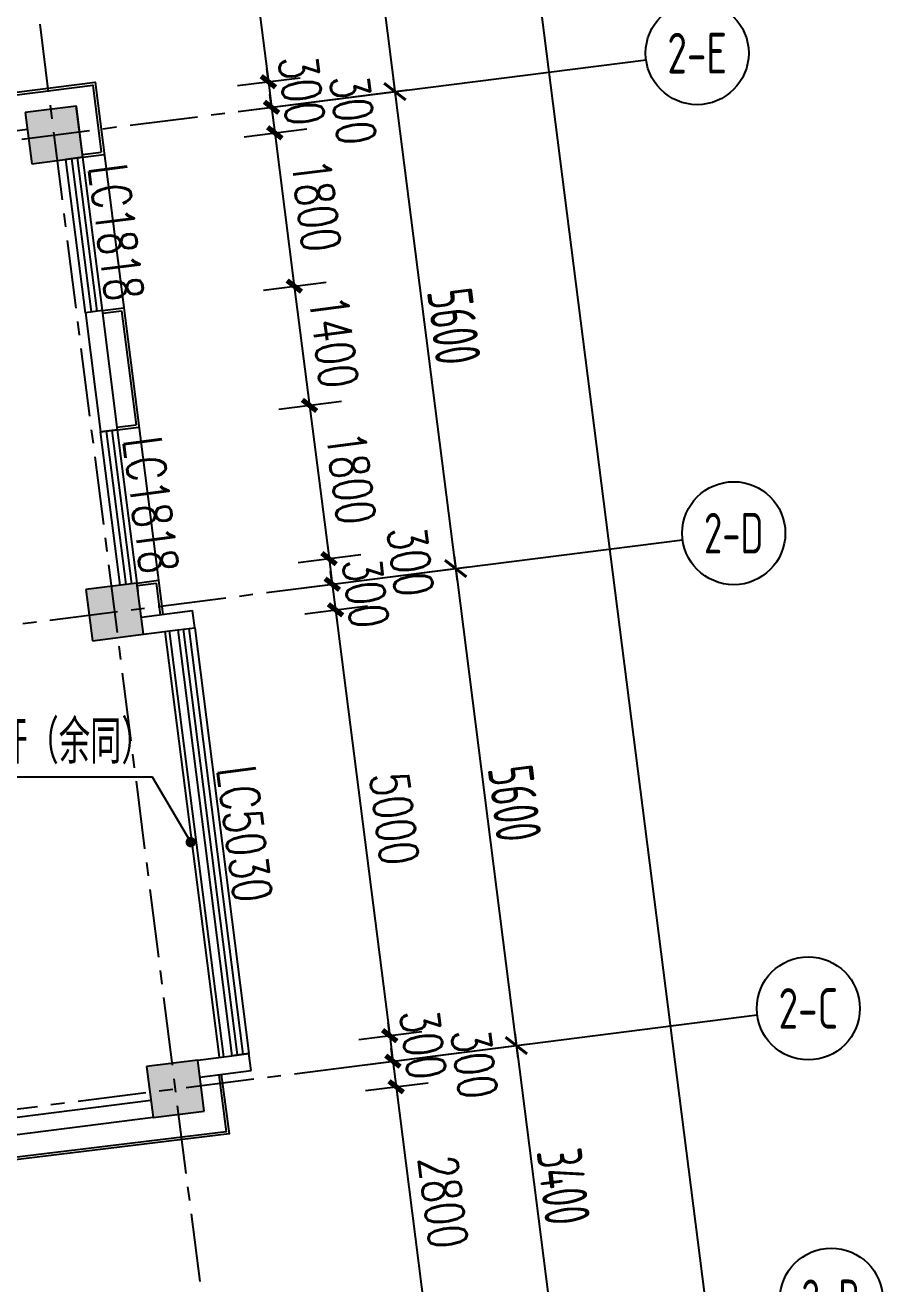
# Model space of a CAD drawing. Header units: millimetres. Extents: x -1048436 to -185795, y -983427 to 400387.
# Drawn here: x -682522 to -672538, y -323434 to -308774 of the extents above; entities that cross this region are included whole.
import ezdxf
from ezdxf.enums import TextEntityAlignment as Align

# ---------------------------------------------------------------- set-up
doc = ezdxf.new("R2010")
doc.units = ezdxf.units.MM
doc.header["$LTSCALE"] = 500
doc.linetypes.add('一层轴网$0$CENTER', pattern=[50.8, 31.75, -6.35, 6.35, -6.35])
for name, color, linetype in [('AXIS_TEXT', 7, 'Continuous'), ('COLUMN', 254, 'Continuous'), ('DIM_LEAD', 3, 'Continuous'), ('PUB_DIM', 3, 'Continuous'), ('PUB_HATCH', 8, 'Continuous'), ('PUB_TEXT', 7, 'Continuous'), ('WINDOW', 4, 'Continuous'), ('WINDOW_TEXT', 7, 'Continuous'), ('一层轴网$0$建-文字', 4, 'Continuous'), ('一层轴网$0$建-符号', 150, 'Continuous'), ('一层轴网$0$建-轴线', 1, '一层轴网$0$CENTER'), ('建-墙', 254, 'Continuous'), ('建-幕墙', 140, 'Continuous'), ('建-楼梯-扶手栏杆', 3, 'Continuous')]:
    doc.layers.add(name, color=color, linetype=linetype)
doc.styles.add('_TCH_DIM', font='SIMPLEX', dxfattribs={"bigfont": 'GBCBIG'})
doc.styles.add('_TCH_DIM_T3', font='SIMPLEX', dxfattribs={"width": 0.705882, "bigfont": 'GBCBIG'})
doc.styles.add('_TCH_WINDOW', font='SIMPLEX', dxfattribs={"height": 3.5, "bigfont": 'GBCBIG'})
doc.styles.add('COMPLEX', font='COMPLEX')
doc.styles.add('一层轴网$0$XD2008', font='xd-hzs.shx', dxfattribs={"width": 0.7, "bigfont": 'xd-hztxt.shx'})
doc.styles.add('一层轴网$0$XD2008_T3', font='xd-hzs.shx', dxfattribs={"width": 0.7, "bigfont": 'xd-hztxt.shx'})
doc.dimstyles.new('_TCH_ARCH&&150', dxfattribs={"dimtxt": 446.25, "dimasz": 150, "dimexe": 375, "dimexo": 450, "dimgap": 150, "dimtad": 1, "dimdec": 0, "dimzin": 0, "dimdsep": 46, "dimtxsty": '_TCH_DIM_T3', "dimblk": 'ARCHTICK', "dimcen": 0.09, "dimclrt": 7, "dimazin": 2, "dimtfac": 1, "dimtdec": 0, "dimtix": 1, "dimtmove": 2, "dimatfit": 3, "dimldrblk": 'ARCHTICK', "dimfxl": 1, "dimtolj": 1, "dimtzin": 0, "dimarcsym": 0})
doc.dimstyles.new('一层轴网$0$XD100&&150', dxfattribs={"dimtxt": 525, "dimasz": 225, "dimexe": 150, "dimexo": 150, "dimgap": 75, "dimtad": 1, "dimdec": 0, "dimdsep": 46, "dimtxsty": '一层轴网$0$XD2008_T3', "dimblk": '一层轴网$0$_ARCHTICK', "dimcen": 2.5, "dimdle": 150, "dimclrt": 7, "dimaunit": 1, "dimadec": 0, "dimazin": 0, "dimtfac": 1, "dimtdec": 0, "dimtix": 1, "dimtmove": 0, "dimatfit": 3, "dimfxl": 1, "dimtolj": 1, "dimtzin": 0, "dimarcsym": 0})

# ---------------------------------------------------------------- blocks, each defined once
blk = doc.blocks.new('_AXISO')
blk.add_circle((0, 0), 0.5)
at = {"layer": 'AXIS_TEXT', "style": 'COMPLEX', "width": 1.041667}
blk.add_attdef('A', text='', height=0.56, dxfattribs=at).set_placement((-0.25, -0.28), (0.25, -0.28), align=Align.FIT)
blk = doc.blocks.new('一层轴网$0$_ARCHTICK')
at = {"color": 0, "linetype": 'ByBlock', "const_width": 0.15}
blk.add_lwpolyline([(-0.5, -0.5), (0.5, 0.5)], dxfattribs=at)
blk = doc.blocks.new('*D2944')
at = {"layer": 'Defpoints', "color": 0, "transparency": 16777216}
for p in [(73229, 50230), (75145, 47046), (73657, 46857)]:
    blk.add_point(p, dxfattribs=at)
at = {"layer": '一层轴网$0$建-符号', "color": 0, "lineweight": -2, "transparency": 16777216}
for p, q in [((73377, 50248), (74865, 50438)), ((74697, 50568), (75164, 46897)), ((73806, 46876), (75294, 47065))]:
    blk.add_line(p, q, dxfattribs=at)
at = {"layer": '一层轴网$0$建-符号', "color": 0, "lineweight": -2, "transparency": 16777216, "xscale": 225, "yscale": 225, "zscale": 225}
for p, rotation in [((74716, 50419), 97.24752617045682), ((75145, 47046), 277.2475261704568)]:
    blk.add_blockref('一层轴网$0$_ARCHTICK', p, dxfattribs=dict(at, rotation=rotation))
at = {"layer": '一层轴网$0$建-符号', "color": 7, "transparency": 16777216, "insert": (75266, 48775), "char_height": 525, "attachment_point": 5, "rotation": 277.2475, "style": '一层轴网$0$XD2008_T3'}
blk.add_mtext('\\A1;3400', dxfattribs=at)
blk = doc.blocks.new('*D2945')
at = {"layer": 'Defpoints', "color": 0, "transparency": 16777216}
for p in [(73657, 46857), (75852, 41491), (74364, 41301)]:
    blk.add_point(p, dxfattribs=at)
at = {"layer": '一层轴网$0$建-符号', "color": 0, "lineweight": -2, "transparency": 16777216}
for p, q in [((73806, 46876), (75294, 47065)), ((75126, 47195), (75871, 41342)), ((74513, 41320), (76001, 41510))]:
    blk.add_line(p, q, dxfattribs=at)
at = {"layer": '一层轴网$0$建-符号', "color": 0, "lineweight": -2, "transparency": 16777216, "xscale": 225, "yscale": 225, "zscale": 225}
for p, rotation in [((75145, 47046), 97.24752617045677), ((75852, 41491), 277.2475261704568)]:
    blk.add_blockref('一层轴网$0$_ARCHTICK', p, dxfattribs=dict(at, rotation=rotation))
at = {"layer": '一层轴网$0$建-符号', "color": 7, "transparency": 16777216, "insert": (75833, 44311), "char_height": 525, "attachment_point": 5, "rotation": 277.2475, "style": '一层轴网$0$XD2008_T3'}
blk.add_mtext('\\A1;5600', dxfattribs=at)
blk = doc.blocks.new('*D2946')
at = {"layer": 'Defpoints', "color": 0, "transparency": 16777216}
for p in [(74364, 41301), (76558, 35935), (75070, 35746)]:
    blk.add_point(p, dxfattribs=at)
at = {"layer": '一层轴网$0$建-符号', "color": 0, "lineweight": -2, "transparency": 16777216}
for p, q in [((75833, 41639), (76577, 35787)), ((74513, 41320), (76001, 41510)), ((75219, 35765), (76707, 35954))]:
    blk.add_line(p, q, dxfattribs=at)
at = {"layer": '一层轴网$0$建-符号', "color": 0, "lineweight": -2, "transparency": 16777216, "xscale": 225, "yscale": 225, "zscale": 225}
for p, rotation in [((75852, 41491), 97.2475261704566), ((76558, 35935), 277.2475261704566)]:
    blk.add_blockref('一层轴网$0$_ARCHTICK', p, dxfattribs=dict(at, rotation=rotation))
at = {"layer": '一层轴网$0$建-符号', "color": 7, "transparency": 16777216, "insert": (76540, 38756), "char_height": 525, "attachment_point": 5, "rotation": 277.2475, "style": '一层轴网$0$XD2008_T3'}
blk.add_mtext('\\A1;5600', dxfattribs=at)
blk = doc.blocks.new('*D2947')
at = {"layer": 'Defpoints', "color": 0, "transparency": 16777216}
for p in [(75070, 35746), (76987, 32563), (75499, 32373)]:
    blk.add_point(p, dxfattribs=at)
at = {"layer": '一层轴网$0$建-符号', "color": 0, "lineweight": -2, "transparency": 16777216}
for p, q in [((76539, 36084), (77006, 32414)), ((75219, 35765), (76707, 35954)), ((75648, 32392), (77136, 32582))]:
    blk.add_line(p, q, dxfattribs=at)
at = {"layer": '一层轴网$0$建-符号', "color": 0, "lineweight": -2, "transparency": 16777216, "xscale": 225, "yscale": 225, "zscale": 225}
for p, rotation in [((76558, 35935), 97.24752617045687), ((76987, 32563), 277.2475261704569)]:
    blk.add_blockref('一层轴网$0$_ARCHTICK', p, dxfattribs=dict(at, rotation=rotation))
at = {"layer": '一层轴网$0$建-符号', "color": 7, "transparency": 16777216, "insert": (77107, 34292), "char_height": 525, "attachment_point": 5, "rotation": 277.2475, "style": '一层轴网$0$XD2008_T3'}
blk.add_mtext('\\A1;3400', dxfattribs=at)
blk = doc.blocks.new('*D2949')
at = {"layer": 'Defpoints', "color": 0, "transparency": 16777216}
for p in [(71304, 80226), (79537, 26839), (78116, 26658)]:
    blk.add_point(p, dxfattribs=at)
at = {"layer": '一层轴网$0$建-符号', "color": 0, "lineweight": -2, "transparency": 16777216}
for p, q in [((72706, 80556), (79556, 26690)), ((71452, 80245), (72873, 80426)), ((78265, 26677), (79686, 26857))]:
    blk.add_line(p, q, dxfattribs=at)
at = {"layer": '一层轴网$0$建-符号', "color": 0, "lineweight": -2, "transparency": 16777216, "xscale": 225, "yscale": 225, "zscale": 225}
for p, rotation in [((72725, 80407), 97.24752617045664), ((79537, 26839), 277.2475261704566)]:
    blk.add_blockref('一层轴网$0$_ARCHTICK', p, dxfattribs=dict(at, rotation=rotation))
at = {"layer": '一层轴网$0$建-符号', "color": 7, "transparency": 16777216, "insert": (76466, 53665), "char_height": 525, "attachment_point": 5, "rotation": 277.2475, "style": '一层轴网$0$XD2008_T3'}
blk.add_mtext('\\A1;54000', dxfattribs=at)
blk = doc.blocks.new('A$C5F49506C')
at = {"layer": '建-幕墙'}
for p, q in [((-70034, 81736), (-69816, 81764)), ((-70030, 81706), (-69782, 81738)), ((-69803, 79920), (-69555, 79952)), ((-69799, 79891), (-69581, 79918)), ((-69630, 78561), (-69412, 78589)), ((-69626, 78532), (-69378, 78563)), ((-69399, 76746), (-69151, 76778)), ((-69396, 76716), (-69177, 76744))]:
    blk.add_line(p, q, dxfattribs=at)
for points in [[(-78470, 81490), (-69889, 82581), (-69101, 76381)], [(-78437, 81464), (-69915, 82547), (-69816, 81764)], [(-69581, 79918), (-69412, 78589)], [(-69177, 76744), (-69131, 76377)], [(-68419, 71024), (-68327, 70330), (-76918, 69288)], [(-68448, 71020), (-68361, 70356), (-76893, 69321)]]:
    blk.add_lwpolyline(points, dxfattribs=at)
blk = doc.blocks.new('_ArchTick')
at = {"color": 0, "linetype": 'ByBlock', "const_width": 0.4}
blk.add_lwpolyline([(-0.5, -0.5), (0.5, 0.5)], dxfattribs=at)
blk = doc.blocks.new('*D1523')
at = {"layer": 'Defpoints', "color": 0, "transparency": 16777216}
for p in [(-680849, -306758), (-679691, -309433), (-680496, -309535)]:
    blk.add_point(p, dxfattribs=at)
at = {"layer": 'PUB_DIM', "color": 0, "lineweight": -2, "transparency": 16777216}
for p, q in [((-680403, -306701), (-679673, -306608)), ((-680045, -306655), (-679691, -309433)), ((-680049, -309479), (-679319, -309386))]:
    blk.add_line(p, q, dxfattribs=at)
at = {"layer": 'PUB_DIM', "color": 0, "lineweight": -2, "transparency": 16777216, "xscale": 150, "yscale": 150, "zscale": 150}
for p, rotation in [((-680045, -306655), 97.24752617045576), ((-679691, -309433), 277.2475261704558)]:
    blk.add_blockref('_ArchTick', p, dxfattribs=dict(at, rotation=rotation))
at = {"layer": 'PUB_DIM', "color": 7, "transparency": 16777216, "insert": (-679498, -307997), "char_height": 446.2, "attachment_point": 5, "rotation": 277.2475, "style": '_TCH_DIM_T3'}
blk.add_mtext('\\A1;2800', dxfattribs=at)
blk = doc.blocks.new('*D1524')
at = {"layer": 'Defpoints', "color": 0, "transparency": 16777216}
for p in [(-680496, -309535), (-679654, -309731), (-680458, -309833)]:
    blk.add_point(p, dxfattribs=at)
at = {"layer": 'PUB_DIM', "color": 0, "lineweight": -2, "transparency": 16777216}
for p, q in [((-679691, -309433), (-679710, -309284)), ((-680049, -309479), (-679319, -309386)), ((-679691, -309433), (-679654, -309731)), ((-680012, -309776), (-679282, -309683)), ((-679654, -309731), (-679635, -309880))]:
    blk.add_line(p, q, dxfattribs=at)
at = {"layer": 'PUB_DIM', "color": 0, "lineweight": -2, "transparency": 16777216, "xscale": 150, "yscale": 150, "zscale": 150}
for p, rotation in [((-679691, -309433), 277.2475261704569), ((-679654, -309731), 97.24752617045687)]:
    blk.add_blockref('_ArchTick', p, dxfattribs=dict(at, rotation=rotation))
at = {"layer": 'PUB_DIM', "color": 7, "transparency": 16777216, "insert": (-679302, -309535), "char_height": 446.2, "attachment_point": 5, "rotation": 277.2475, "style": '_TCH_DIM_T3'}
blk.add_mtext('\\A1;300', dxfattribs=at)
blk = doc.blocks.new('*D1525')
at = {"layer": 'Defpoints', "color": 0, "transparency": 16777216}
for p in [(-680458, -309833), (-679616, -310028), (-680420, -310131)]:
    blk.add_point(p, dxfattribs=at)
at = {"layer": 'PUB_DIM', "color": 0, "lineweight": -2, "transparency": 16777216}
for p, q in [((-679654, -309731), (-679672, -309582)), ((-680012, -309776), (-679282, -309683)), ((-679654, -309731), (-679616, -310028)), ((-679974, -310074), (-679244, -309981)), ((-679616, -310028), (-679597, -310177))]:
    blk.add_line(p, q, dxfattribs=at)
at = {"layer": 'PUB_DIM', "color": 0, "lineweight": -2, "transparency": 16777216, "xscale": 150, "yscale": 150, "zscale": 150}
for p, rotation in [((-679654, -309731), 277.2475261704603), ((-679616, -310028), 97.24752617046023)]:
    blk.add_blockref('_ArchTick', p, dxfattribs=dict(at, rotation=rotation))
at = {"layer": 'PUB_DIM', "color": 7, "transparency": 16777216, "insert": (-678705, -309761), "char_height": 446.2, "attachment_point": 5, "rotation": 277.2475, "style": '_TCH_DIM_T3'}
blk.add_mtext('\\A1;300', dxfattribs=at)
blk = doc.blocks.new('*D1526')
at = {"layer": 'Defpoints', "color": 0, "transparency": 16777216}
for p in [(-680420, -310131), (-679389, -311814), (-680193, -311916)]:
    blk.add_point(p, dxfattribs=at)
at = {"layer": 'PUB_DIM', "color": 0, "lineweight": -2, "transparency": 16777216}
for p, q in [((-679974, -310074), (-679244, -309981)), ((-679616, -310028), (-679389, -311814)), ((-679747, -311859), (-679017, -311767))]:
    blk.add_line(p, q, dxfattribs=at)
at = {"layer": 'PUB_DIM', "color": 0, "lineweight": -2, "transparency": 16777216, "xscale": 150, "yscale": 150, "zscale": 150}
for p, rotation in [((-679616, -310028), 97.24752617045682), ((-679389, -311814), 277.2475261704568)]:
    blk.add_blockref('_ArchTick', p, dxfattribs=dict(at, rotation=rotation))
at = {"layer": 'PUB_DIM', "color": 7, "transparency": 16777216, "insert": (-679132, -310874), "char_height": 446.2, "attachment_point": 5, "rotation": 277.2475, "style": '_TCH_DIM_T3'}
blk.add_mtext('\\A1;1800', dxfattribs=at)
blk = doc.blocks.new('*D1527')
at = {"layer": 'Defpoints', "color": 0, "transparency": 16777216}
for p in [(-680193, -311916), (-679212, -313203), (-680016, -313305)]:
    blk.add_point(p, dxfattribs=at)
at = {"layer": 'PUB_DIM', "color": 0, "lineweight": -2, "transparency": 16777216}
for p, q in [((-679747, -311859), (-679017, -311767)), ((-679389, -311814), (-679212, -313203)), ((-679570, -313248), (-678840, -313155))]:
    blk.add_line(p, q, dxfattribs=at)
at = {"layer": 'PUB_DIM', "color": 0, "lineweight": -2, "transparency": 16777216, "xscale": 150, "yscale": 150, "zscale": 150}
for p, rotation in [((-679389, -311814), 97.24752617045858), ((-679212, -313203), 277.2475261704586)]:
    blk.add_blockref('_ArchTick', p, dxfattribs=dict(at, rotation=rotation))
at = {"layer": 'PUB_DIM', "color": 7, "transparency": 16777216, "insert": (-678930, -312461), "char_height": 446.2, "attachment_point": 5, "rotation": 277.2475, "style": '_TCH_DIM_T3'}
blk.add_mtext('\\A1;1400', dxfattribs=at)
blk = doc.blocks.new('*D1528')
at = {"layer": 'Defpoints', "color": 0, "transparency": 16777216}
for p in [(-680016, -313305), (-678985, -314988), (-679789, -315091)]:
    blk.add_point(p, dxfattribs=at)
at = {"layer": 'PUB_DIM', "color": 0, "lineweight": -2, "transparency": 16777216}
for p, q in [((-679570, -313248), (-678840, -313155)), ((-679212, -313203), (-678985, -314988)), ((-679343, -315034), (-678613, -314941))]:
    blk.add_line(p, q, dxfattribs=at)
at = {"layer": 'PUB_DIM', "color": 0, "lineweight": -2, "transparency": 16777216, "xscale": 150, "yscale": 150, "zscale": 150}
for p, rotation in [((-679212, -313203), 97.24752617045642), ((-678985, -314988), 277.2475261704564)]:
    blk.add_blockref('_ArchTick', p, dxfattribs=dict(at, rotation=rotation))
at = {"layer": 'PUB_DIM', "color": 7, "transparency": 16777216, "insert": (-678728, -314048), "char_height": 446.2, "attachment_point": 5, "rotation": 277.2475, "style": '_TCH_DIM_T3'}
blk.add_mtext('\\A1;1800', dxfattribs=at)
blk = doc.blocks.new('*D1529')
at = {"layer": 'Defpoints', "color": 0, "transparency": 16777216}
for p in [(-679789, -315091), (-678947, -315286), (-679752, -315388)]:
    blk.add_point(p, dxfattribs=at)
at = {"layer": 'PUB_DIM', "color": 0, "lineweight": -2, "transparency": 16777216}
for p, q in [((-679343, -315034), (-678613, -314941)), ((-678985, -314988), (-678947, -315286)), ((-679305, -315331), (-678575, -315239))]:
    blk.add_line(p, q, dxfattribs=at)
at = {"layer": 'PUB_DIM', "color": 0, "lineweight": -2, "transparency": 16777216, "xscale": 150, "yscale": 150, "zscale": 150}
for p, rotation in [((-678985, -314988), 97.24752617045228), ((-678947, -315286), 277.2475261704523)]:
    blk.add_blockref('_ArchTick', p, dxfattribs=dict(at, rotation=rotation))
at = {"layer": 'PUB_DIM', "color": 7, "transparency": 16777216, "insert": (-678036, -315019), "char_height": 446.2, "attachment_point": 5, "rotation": 277.2475, "style": '_TCH_DIM_T3'}
blk.add_mtext('\\A1;300', dxfattribs=at)
blk = doc.blocks.new('*D1530')
at = {"layer": 'Defpoints', "color": 0, "transparency": 16777216}
for p in [(-679752, -315388), (-678909, -315584), (-679714, -315686)]:
    blk.add_point(p, dxfattribs=at)
at = {"layer": 'PUB_DIM', "color": 0, "lineweight": -2, "transparency": 16777216}
for p, q in [((-678947, -315286), (-678966, -315137)), ((-679305, -315331), (-678575, -315239)), ((-678947, -315286), (-678909, -315584)), ((-679267, -315629), (-678537, -315536)), ((-678909, -315584), (-678890, -315732))]:
    blk.add_line(p, q, dxfattribs=at)
at = {"layer": 'PUB_DIM', "color": 0, "lineweight": -2, "transparency": 16777216, "xscale": 150, "yscale": 150, "zscale": 150}
for p, rotation in [((-678947, -315286), 277.2475261704581), ((-678909, -315584), 97.24752617045812)]:
    blk.add_blockref('_ArchTick', p, dxfattribs=dict(at, rotation=rotation))
at = {"layer": 'PUB_DIM', "color": 7, "transparency": 16777216, "insert": (-678558, -315388), "char_height": 446.2, "attachment_point": 5, "rotation": 277.2475, "style": '_TCH_DIM_T3'}
blk.add_mtext('\\A1;300', dxfattribs=at)
blk = doc.blocks.new('*D1531')
at = {"layer": 'Defpoints', "color": 0, "transparency": 16777216}
for p in [(-679714, -315686), (-678278, -320544), (-679083, -320646)]:
    blk.add_point(p, dxfattribs=at)
at = {"layer": 'PUB_DIM', "color": 0, "lineweight": -2, "transparency": 16777216}
for p, q in [((-679267, -315629), (-678537, -315536)), ((-678909, -315584), (-678278, -320544)), ((-678636, -320589), (-677906, -320496))]:
    blk.add_line(p, q, dxfattribs=at)
at = {"layer": 'PUB_DIM', "color": 0, "lineweight": -2, "transparency": 16777216, "xscale": 150, "yscale": 150, "zscale": 150}
for p, rotation in [((-678909, -315584), 97.24752617045613), ((-678278, -320544), 277.2475261704561)]:
    blk.add_blockref('_ArchTick', p, dxfattribs=dict(at, rotation=rotation))
at = {"layer": 'PUB_DIM', "color": 7, "transparency": 16777216, "insert": (-678224, -318017), "char_height": 446.2, "attachment_point": 5, "rotation": 277.2475, "style": '_TCH_DIM_T3'}
blk.add_mtext('\\A1;5000', dxfattribs=at)
blk = doc.blocks.new('*D1532')
at = {"layer": 'Defpoints', "color": 0, "transparency": 16777216}
for p in [(-679083, -320646), (-678241, -320841), (-679045, -320944)]:
    blk.add_point(p, dxfattribs=at)
at = {"layer": 'PUB_DIM', "color": 0, "lineweight": -2, "transparency": 16777216}
for p, q in [((-678278, -320544), (-678297, -320395)), ((-678636, -320589), (-677906, -320496)), ((-678278, -320544), (-678241, -320841)), ((-678599, -320887), (-677869, -320794)), ((-678241, -320841), (-678222, -320990))]:
    blk.add_line(p, q, dxfattribs=at)
at = {"layer": 'PUB_DIM', "color": 0, "lineweight": -2, "transparency": 16777216, "xscale": 150, "yscale": 150, "zscale": 150}
for p, rotation in [((-678278, -320544), 277.2475261704673), ((-678241, -320841), 97.24752617046731)]:
    blk.add_blockref('_ArchTick', p, dxfattribs=dict(at, rotation=rotation))
at = {"layer": 'PUB_DIM', "color": 7, "transparency": 16777216, "insert": (-677889, -320645), "char_height": 446.2, "attachment_point": 5, "rotation": 277.2475, "style": '_TCH_DIM_T3'}
blk.add_mtext('\\A1;300', dxfattribs=at)
blk = doc.blocks.new('*D1533')
at = {"layer": 'Defpoints', "color": 0, "transparency": 16777216}
for p in [(-679045, -320944), (-678203, -321139), (-679007, -321241)]:
    blk.add_point(p, dxfattribs=at)
at = {"layer": 'PUB_DIM', "color": 0, "lineweight": -2, "transparency": 16777216}
for p, q in [((-678241, -320841), (-678260, -320692)), ((-678599, -320887), (-677869, -320794)), ((-678241, -320841), (-678203, -321139)), ((-678561, -321184), (-677831, -321092)), ((-678203, -321139), (-678184, -321288))]:
    blk.add_line(p, q, dxfattribs=at)
at = {"layer": 'PUB_DIM', "color": 0, "lineweight": -2, "transparency": 16777216, "xscale": 150, "yscale": 150, "zscale": 150}
for p, rotation in [((-678241, -320841), 277.2475261704398), ((-678203, -321139), 97.24752617043981)]:
    blk.add_blockref('_ArchTick', p, dxfattribs=dict(at, rotation=rotation))
at = {"layer": 'PUB_DIM', "color": 7, "transparency": 16777216, "insert": (-677292, -320872), "char_height": 446.2, "attachment_point": 5, "rotation": 277.2475, "style": '_TCH_DIM_T3'}
blk.add_mtext('\\A1;300', dxfattribs=at)
blk = doc.blocks.new('*D1534')
at = {"layer": 'Defpoints', "color": 0, "transparency": 16777216}
for p in [(-679007, -321241), (-677850, -323916), (-678654, -324019)]:
    blk.add_point(p, dxfattribs=at)
at = {"layer": 'PUB_DIM', "color": 0, "lineweight": -2, "transparency": 16777216}
for p, q in [((-678561, -321184), (-677831, -321092)), ((-678203, -321139), (-677850, -323916)), ((-678208, -323962), (-677478, -323869))]:
    blk.add_line(p, q, dxfattribs=at)
at = {"layer": 'PUB_DIM', "color": 0, "lineweight": -2, "transparency": 16777216, "xscale": 150, "yscale": 150, "zscale": 150}
for p, rotation in [((-678203, -321139), 97.24752617045812), ((-677850, -323916), 277.2475261704581)]:
    blk.add_blockref('_ArchTick', p, dxfattribs=dict(at, rotation=rotation))
at = {"layer": 'PUB_DIM', "color": 7, "transparency": 16777216, "insert": (-677656, -322481), "char_height": 446.2, "attachment_point": 5, "rotation": 277.2475, "style": '_TCH_DIM_T3'}
blk.add_mtext('\\A1;2800', dxfattribs=at)
blk = doc.blocks.new('$TCHSYS$WIN2D')
for p, q in [((-0.5, 0.5), (0.5, 0.5)), ((-0.5, 0.5), (-0.5, -0.5)), ((0.5, 0.5), (0.5, -0.5)), ((0.5, 0.1667), (-0.5, 0.1667)), ((0.5, -0.1667), (-0.5, -0.1667)), ((-0.5, -0.5), (0.5, -0.5))]:
    blk.add_line(p, q)
blk = doc.blocks.new('一层轴网')
at = {"layer": '一层轴网$0$建-符号'}
for p, q in [((73535.7, 46841.2), (78068.4, 47417.7)), ((73961.4, 41250.3), (78494.1, 41826.7)), ((74829.3, 35715.6), (79362, 36292))]:
    blk.add_line(p, q, dxfattribs=at)
at = {"layer": '一层轴网$0$建-轴线', "ltscale": 0.05}
for p, q in [((74638.3, 19327.2), (66478.9, 83487.5)), ((54423.1, 44410.6), (73657.5, 46856.7)), ((54751, 38807.2), (74364, 41301.5)), ((55078, 33203.7), (75070.4, 35746.2))]:
    blk.add_line(p, q, dxfattribs=at)
at = {"layer": '一层轴网$0$建-符号'}
ref = blk.add_blockref('_AXISO', (78663.6, 47493.4), dxfattribs=dict(at, xscale=1200, yscale=1200, zscale=1200))
ref.add_attrib('A', '2-E', dxfattribs={"layer": '一层轴网$0$建-文字', "height": 473.71, "style": '一层轴网$0$XD2008', "width": 0.921878}).set_placement((78316.7, 47256.5), (79010.4, 47256.5), align=Align.FIT)
ref = blk.add_blockref('_AXISO', (79089.3, 41902.4), dxfattribs=dict(at, xscale=1200, yscale=1200, zscale=1200))
ref.add_attrib('A', '2-D', dxfattribs={"layer": '一层轴网$0$建-文字', "height": 472.82, "style": '一层轴网$0$XD2008', "width": 0.909004}).set_placement((78742.1, 41666), (79436.4, 41666), align=Align.FIT)
ref = blk.add_blockref('_AXISO', (79957.2, 36367.7), dxfattribs=dict(at, xscale=1200, yscale=1200, zscale=1200))
ref.add_attrib('A', '2-C', dxfattribs={"layer": '一层轴网$0$建-文字', "height": 472.91, "style": '一层轴网$0$XD2008', "width": 0.893864}).set_placement((79610.1, 36131.2), (80304.4, 36131.2), align=Align.FIT)
ref = blk.add_blockref('_AXISO', (80224.7, 32974.3), dxfattribs=dict(at, xscale=1200, yscale=1200, zscale=1200))
ref.add_attrib('A', '2-B', dxfattribs={"layer": '一层轴网$0$建-文字', "height": 471.94, "style": '一层轴网$0$XD2008', "width": 0.911494}).set_placement((79877.3, 32738.3), (80572.1, 32738.3), align=Align.FIT)
for p1, p2, distance, picture, middle in [((71303.6, 80226.4), (78116.1, 26657.8), 1432.5, '*D2949', (76465.7, 53665.4)), ((73228.6, 50229.6), (73657.5, 46856.7), 1499.7, '*D2944', (75265.6, 48774.9)), ((73657.5, 46856.7), (74364, 41301.5), 1499.7, '*D2945', (75833.3, 44310.9)), ((74364, 41301.5), (75070.4, 35746.2), 1499.7, '*D2946', (76539.8, 38755.6)), ((75070.4, 35746.2), (75499.4, 32373.4), 1499.7, '*D2947', (77107.5, 34291.6))]:
    dim = blk.add_aligned_dim(p1=p1, p2=p2, distance=distance, dimstyle='一层轴网$0$XD100&&150', dxfattribs=at)
    dim.commit()
    dim.dimension.update_dxf_attribs({"geometry": picture, "text_midpoint": middle})

msp = doc.modelspace()

# ---------------------------------------------------------------- hatches: boundary and pattern name
at = {"layer": 'PUB_HATCH'}
for points in [[(-682522, -309793.1), (-682446.3, -310388.3), (-681851.1, -310312.6), (-681926.7, -309717.4)], [(-681815.5, -315348.3), (-681739.8, -315943.5), (-681144.6, -315867.8), (-681220.3, -315272.6)], [(-681109, -320903.6), (-681033.3, -321498.8), (-680438.1, -321423.1), (-680513.8, -320827.9)]]:
    msp.add_hatch(color=256, dxfattribs=at).paths.add_polyline_path(points)

# ---------------------------------------------------------------- linework, layer by layer
at = {"layer": 'COLUMN'}
for p, q in [((-681926.7, -309717.4), (-682522, -309793.1)), ((-681851.1, -310312.6), (-681926.7, -309717.4)), ((-682522, -309793.1), (-682446.3, -310388.3)), ((-682446.3, -310388.3), (-681851.1, -310312.6)), ((-681220.3, -315272.6), (-681815.5, -315348.3)), ((-681144.6, -315867.8), (-681220.3, -315272.6)), ((-681815.5, -315348.3), (-681739.8, -315943.5)), ((-681739.8, -315943.5), (-681144.6, -315867.8)), ((-680513.8, -320827.9), (-681109, -320903.6)), ((-681109, -320903.6), (-681033.3, -321498.8)), ((-680438.1, -321423.1), (-680513.8, -320827.9)), ((-681033.3, -321498.8), (-680438.1, -321423.1))]:
    msp.add_line(p, q, dxfattribs=at)
at = {"layer": 'DIM_LEAD'}
for p, q in [((-681038.5, -317532.1), (-684840.4, -317532.1)), ((-680595, -318290.3), (-681038.5, -317532.1)), ((-680595, -318290.3), (-681038.5, -317532.1))]:
    msp.add_line(p, q, dxfattribs=at)
at = {"layer": 'DIM_LEAD', "const_width": 60}
msp.add_lwpolyline([(-680579.9, -318316.2, 1), (-680610.2, -318264.4, 1)], format="xyb", close=True, dxfattribs=at)
msp.add_lwpolyline([(-680579.9, -318316.2, 1), (-680610.2, -318264.4, 1)], format="xyb", close=True, dxfattribs=at)
at = {"layer": '建-墙'}
for p, q in [((-681925.5, -309717.2), (-681926.7, -309717.4)), ((-681849.8, -310312.4), (-681925.5, -309717.2)), ((-682496.7, -309991.5), (-686663.2, -310521.3)), ((-681851.1, -310312.6), (-681849.8, -310312.4)), ((-681622.7, -312098), (-681821.1, -312123.3)), ((-681446.1, -313486.9), (-681622.7, -312098)), ((-681821.1, -312123.3), (-681644.5, -313512.1)), ((-681644.5, -313512.1), (-681446.1, -313486.9)), ((-681219, -315272.5), (-681220.3, -315272.6)), ((-681206.4, -315371.7), (-681219, -315272.5)), ((-681207.7, -315371.8), (-681206.4, -315371.7)), ((-681169.8, -315669.4), (-680573.3, -315593.6)), ((-680548.1, -315792), (-680573.3, -315593.6)), ((-681144.6, -315867.8), (-680746.5, -315817.2)), ((-680746.5, -315817.2), (-680548.1, -315792)), ((-679917.3, -320752), (-680115.7, -320777.3)), ((-679892.1, -320950.4), (-679917.3, -320752)), ((-680513.8, -320827.9), (-680115.7, -320777.3)), ((-680488.6, -321026.3), (-679892.1, -320950.4)), ((-681058.5, -321300.4), (-685225, -321830.2)), ((-681033.3, -321498.8), (-685199.8, -322028.7))]:
    msp.add_line(p, q, dxfattribs=at)
at = {"layer": '建-楼梯-扶手栏杆'}
for p, q in [((-680895.3, -315836.1), (-680264.5, -320796.2)), ((-680845.7, -315829.8), (-680214.9, -320789.9))]:
    msp.add_line(p, q, dxfattribs=at)

# ---------------------------------------------------------------- block references
for name, p in [('一层轴网', (-753362.7, -356594)), ('A$C5F49506C', (-611819.6, -392018.5))]:
    msp.add_blockref(name, p)
at = {"layer": 'WINDOW'}
ref = msp.add_blockref('$TCHSYS$WIN2D', (-681835.4, -311217.8), dxfattribs=dict(at, xscale=1800, yscale=-200, zscale=1800, rotation=97.24752648779464))
ref.add_attrib('A', 'LC1818', (-681783.2, -310424.9), dxfattribs={"layer": 'WINDOW_TEXT', "height": 446.25, "rotation": 277.24753, "style": '_TCH_WINDOW', "width": 0.705882})
ref = msp.add_blockref('$TCHSYS$WIN2D', (-681431.7, -314392.3), dxfattribs=dict(at, xscale=1800, yscale=-200, zscale=1800, rotation=97.24752648779464))
ref.add_attrib('A', 'LC1818', (-681379.5, -313599.4), dxfattribs={"layer": 'WINDOW_TEXT', "height": 446.25, "rotation": 277.24753, "style": '_TCH_WINDOW', "width": 0.705882})
ref = msp.add_blockref('$TCHSYS$WIN2D', (-680331.9, -318284.6), dxfattribs=dict(at, xscale=-5000, yscale=200, zscale=-5000, rotation=97.24752720491159))
ref.add_attrib('A', 'LC5030', (-680287.2, -317432.2), dxfattribs={"layer": 'WINDOW_TEXT', "height": 446.25, "rotation": 277.24753, "style": '_TCH_WINDOW', "width": 0.705882})

# ---------------------------------------------------------------- texts
at = {"layer": 'PUB_TEXT', "style": '_TCH_DIM'}
msp.add_text('室内防护栏杆（余同）', height=506.38, dxfattribs=at).set_placement((-684682.9, -317374.6))

# ---------------------------------------------------------------- dimensions: what is measured, and where the dimension line sits
at = {"layer": 'PUB_DIM'}
for p1, p2, picture, middle in [((-680849.1, -306757.8), (-680495.8, -309535.4), '*D1523', (-679497.9, -307997.2)), ((-680495.8, -309535.4), (-680458, -309833), '*D1524', (-679302.4, -309534.8)), ((-680420.2, -310130.6), (-680193.1, -311916.2), '*D1526', (-679132, -310874.1)), ((-680193.1, -311916.2), (-680016.5, -313305), '*D1527', (-678930.2, -312461.3)), ((-680016.5, -313305), (-679789.4, -315090.7), '*D1528', (-678728.3, -314048.5)), ((-679751.5, -315388.3), (-679713.7, -315685.9), '*D1530', (-678558, -315387.7)), ((-679713.7, -315685.9), (-679082.9, -320645.9), '*D1531', (-678223.7, -318016.5)), ((-679082.9, -320645.9), (-679045.1, -320943.5), '*D1532', (-677889.4, -320645.4)), ((-679007.2, -321241.1), (-678654, -324018.8), '*D1534', (-677656, -322480.6))]:
    dim = msp.add_aligned_dim(p1=p1, p2=p2, distance=810.9, dimstyle='_TCH_ARCH&&150', dxfattribs=at)
    dim.commit()
    dim.dimension.update_dxf_attribs({"geometry": picture, "text_midpoint": middle})
for base, p1, p2, picture, middle in [((-679615.7, -310028.3), (-680458, -309833), (-680420.2, -310130.6), '*D1525', (-678704.6, -309761.2)), ((-678947.1, -315286), (-679789.4, -315090.7), (-679751.5, -315388.3), '*D1529', (-678036, -315018.9)), ((-678202.8, -321138.8), (-679045.1, -320943.5), (-679007.2, -321241.1), '*D1533', (-677291.7, -320871.8))]:
    dim = msp.add_linear_dim(base=base, p1=p1, p2=p2, angle=277.24753, dimstyle='_TCH_ARCH&&150', dxfattribs=at)
    dim.commit()
    dim.dimension.update_dxf_attribs({"geometry": picture, "text_midpoint": middle, "dimtype": 129})

doc.saveas('drawing.dxf')
